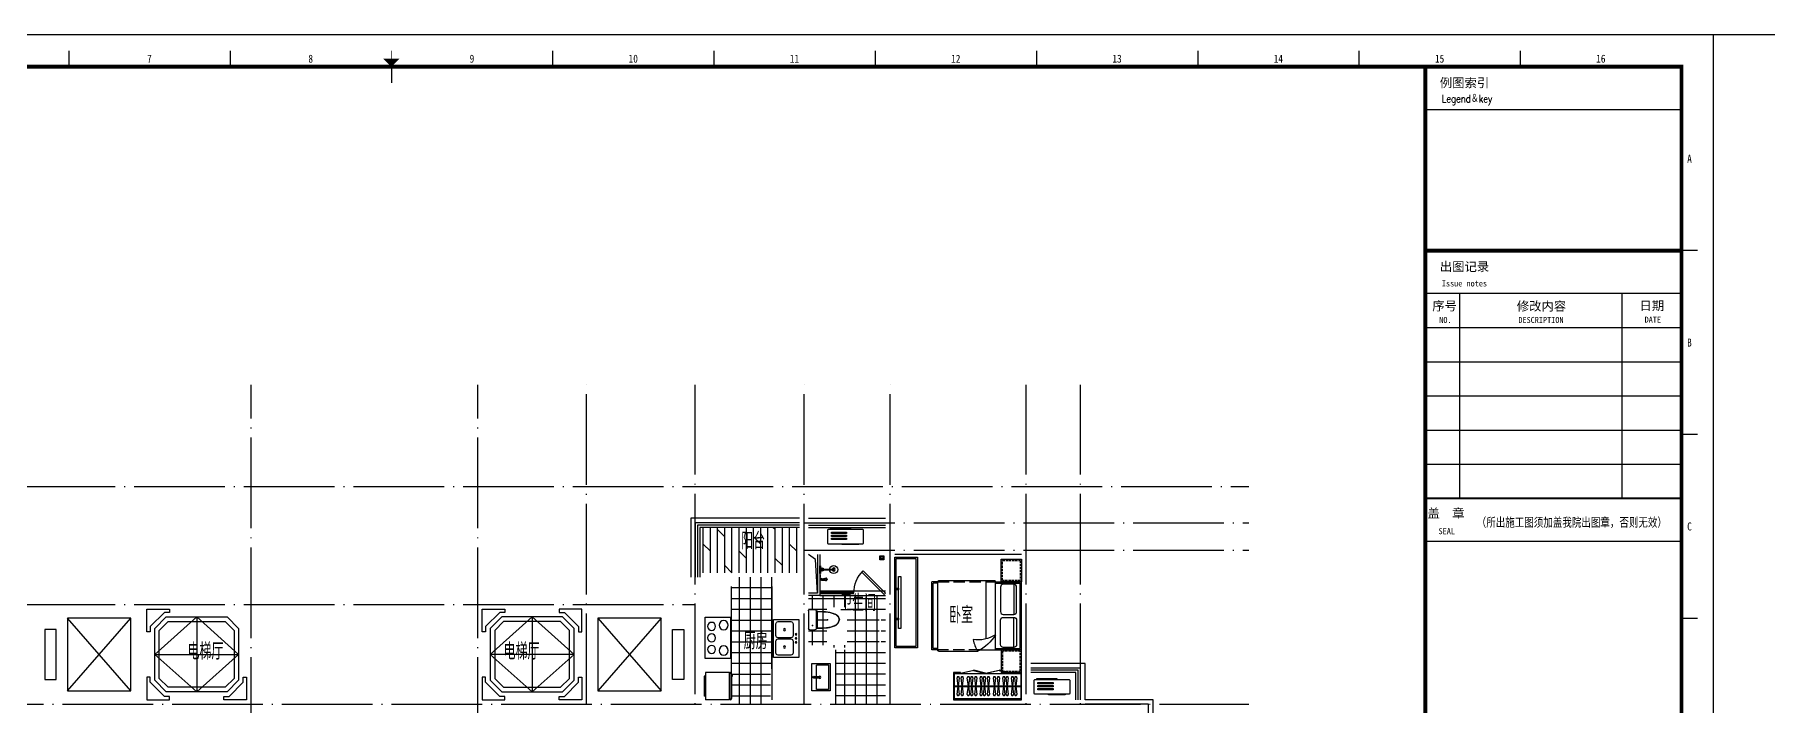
# Model space of a CAD drawing. Extents: x 921942 to 1159542, y -958603 to -790785.
# Drawn here: x 944302 to 982530, y -931434 to -916648 of the extents above; entities that cross this region are included whole.
import ezdxf
from ezdxf.enums import TextEntityAlignment as Align

# ---------------------------------------------------------------- set-up
doc = ezdxf.new("R2010")
doc.units = 0
doc.header["$LTSCALE"] = 1000
doc.header["$MEASUREMENT"] = 0
doc.linetypes.add('DASH', pattern=[0.35, 0.25, -0.1])
doc.linetypes.add('DOTE', pattern=[2.42, 2, -0.2, 0.02, -0.2])
doc.layers.get('0').update_dxf_attribs({"linetype": 'CONTINUOUS'})
for name, color, linetype in [('BALCONY', 6, 'CONTINUOUS'), ('DOTE', 1, 'DOTE'), ('STAIR', 2, 'CONTINUOUS'), ('TT', 7, 'CONTINUOUS'), ('WINDOW', 4, 'CONTINUOUS'), ('厨卫', 8, 'CONTINUOUS'), ('图框', 255, 'CONTINUOUS'), ('家具', 8, 'CONTINUOUS'), ('平面填充', 250, 'CONTINUOUS'), ('看线', 2, 'CONTINUOUS'), ('空调', 8, 'CONTINUOUS'), ('管道', 8, 'CONTINUOUS'), ('造型墙', 55, 'CONTINUOUS')]:
    doc.layers.add(name, color=color, linetype=linetype)
doc.styles.add('SHEET1', font='romanc.shx', dxfattribs={"width": 0.65, "bigfont": 'tssdchn.shx'})
doc.styles.get("Standard").update_dxf_attribs({"font": 'GBENOR', "bigfont": 'GBCBIG'})
doc.styles.add('TKZ1', font='SIMHEI.TTF', dxfattribs={"width": 0.7})
doc.styles.add('图签栏', font='SimSun.ttf')

# ---------------------------------------------------------------- blocks, each defined once
blk = doc.blocks.new('aswqdfrsgfh')
at = {"layer": '厨卫', "linetype": 'ByBlock'}
for p, q in [((-513, 299), (-513, -260)), ((401, 299), (-513, 299)), ((401, -260), (401, 299)), ((-513, -260), (401, -260))]:
    blk.add_line(p, q, dxfattribs=at)
for centre, radius in [((-310, 159), 88.9), ((-56, 159), 88.9), ((198, 159), 88.9), ((-336, -108), 102), ((223, -108), 102)]:
    blk.add_circle(centre, radius, dxfattribs=at)
blk = doc.blocks.new('asfsdgdfh')
at = {"layer": '厨卫'}
for p, q in [((-103, -121), (-103, -33)), ((-73, -121), (-73, -33))]:
    blk.add_line(p, q, dxfattribs=at)
blk.add_lwpolyline([(212, 214), (-388, 214), (-388, -186), (212, -186)], close=True, dxfattribs=at)
blk.add_lwpolyline([(-73, -86), (172, -86, 0.414214), (182, -76), (182, 174, 0.414214), (172, 184), (-348, 184, 0.414214), (-358, 174), (-358, -76, 0.414214), (-348, -86), (-103, -86)], format="xyb", dxfattribs=at)
for radius in [25, 20]:
    blk.add_circle((-88, -11), radius, dxfattribs=at)
for centre, radius, start, end in [((-88, -138), 23, 99.4881, 80.5119), ((-88, -138), 12.3, 106.4136, 73.5864), ((-88, -138), 10.7, 108.3951, 71.6049), ((218, -111), 310, 175.5082, 184.4918), ((-88, -87), 2.86, 0, 180), ((-88, -136), 2.86, 180, 0), ((-394, -111), 310, 355.5082, 4.4918)]:
    blk.add_arc(centre, radius, start, end, dxfattribs=at)
for centre in [(-88, -33), (-88, -42), (-88, -44)]:
    blk.add_ellipse(centre, major_axis=(-15.3, 0), ratio=0.448066, start_param=3.141593, end_param=6.283185, dxfattribs=at)
blk = doc.blocks.new('asfdgfhgfh')
at = {"layer": '厨卫', "lineweight": -3}
for p, q in [((-222, -50), (-222, -125)), ((-222, -72), (-192, -72)), ((-192, -50), (-192, -125)), ((-12, -37), (-12, -27)), ((4, -42), (4, -315)), ((14, -315), (14, -42)), ((31, -37), (31, -27))]:
    blk.add_line(p, q, dxfattribs=at)
at = {"layer": '厨卫', "color": 8}
for p, q in [((-6, -37), (-6, -27)), ((24, -34), (24, -27))]:
    blk.add_line(p, q, dxfattribs=at)
at = {"layer": '厨卫', "lineweight": -3}
for points in [[(-195, -40), (-195, -12), (-219, -12), (-219, -40)], [(-1, -27), (-46, -27), (-76, -22), (-76, -12)], [(-76, -12), (94, -12), (94, -22), (64, -27), (19, -27)], [(-19, -61), (-29, -61), (-29, -57), (-19, -57)], [(4, -82), (-19, -82), (-19, -37), (-6, -37)], [(24, -37), (37, -37), (37, -82), (14, -82)], [(37, -57), (47, -57), (47, -61), (37, -61)]]:
    blk.add_lwpolyline(points, dxfattribs=at)
for points in [[(-162, -12), (-162, -22), (-106, -22), (-106, -12)], [(40, -12), (40, -22), (-22, -22), (-22, -12)]]:
    blk.add_lwpolyline(points, close=True, dxfattribs=at)
at = {"layer": '厨卫', "color": 8}
for points in [[(4, -62), (-6, -62), (-6, -34), (-1, -34)], [(19, -34), (24, -34), (24, -62), (14, -62)]]:
    blk.add_lwpolyline(points, dxfattribs=at)
blk.add_lwpolyline([(19, -22), (19, -42), (-1, -42), (-1, -22)], close=True, dxfattribs=at)
for centre, radius in [((-207, -50), 15), ((-207, -99), 15), ((9, -315), 5)]:
    blk.add_circle(centre, radius, dxfattribs=at)
at = {"layer": '厨卫', "lineweight": -3}
blk.add_circle((9, -315), 89.5, dxfattribs=at)
for centre, start, end in [((-239, -119), 286.4181, 340.3267), ((-175, -119), 199.6733, 253.5819)]:
    blk.add_arc(centre, 17.7, start, end, dxfattribs=at)
at = {"layer": '厨卫', "color": 8}
for centre, radius, start, end in [((-207, -50), 17, 133.3359, 208.0725), ((-207, -99), 17, 151.9275, 28.0725), ((-207, -50), 17, 331.9275, 46.6641), ((9, -315), 35, 98.2132, 81.7868), ((9, -315), 9, 123.749, 56.251)]:
    blk.add_arc(centre, radius, start, end, dxfattribs=at)
at = {"layer": '厨卫', "lineweight": -3, "extrusion": (0, 0, -1)}
for centre, major_axis, ratio, start_param, end_param in [((-207, -147), (33.6, 0), 0.612909, -0.37962, 3.521213), ((-207, -138), (31.4, 0), 0.47884, -1.072899, 4.214492)]:
    blk.add_ellipse(centre, major_axis=major_axis, ratio=ratio, start_param=start_param, end_param=end_param, dxfattribs=at)
blk = doc.blocks.new('aswfdgdfh')
at = {"layer": '厨卫'}
blk.add_lwpolyline([(43, -43), (43, 43), (-43, 43), (-43, -43)], close=True, dxfattribs=at)
at = {"layer": '厨卫', "color": 8}
for points in [[(-33, 0), (-33, 1), (-17, 1), (-17, 0)], [(-24, 23), (-22, 24), (-11, 13), (-13, 12)], [(0, 33), (1, 33), (1, 17), (0, 17)], [(23, 24), (24, 22), (13, 11), (12, 13)], [(33, 0), (33, -1), (17, -1), (17, 0)], [(-23, -24), (-24, -22), (-13, -11), (-12, -13)], [(0, -33), (-1, -33), (-1, -17), (0, -17)], [(24, -23), (22, -24), (11, -13), (13, -12)]]:
    blk.add_lwpolyline(points, close=True, dxfattribs=at)
blk.add_circle((0, 0), 36.6, dxfattribs=at)
blk = doc.blocks.new('DR2045')
at = {"color": 0, "linetype": 'ByBlock'}
for p, q in [((0, 0), (-1.1, -1.1)), ((0, 0), (17, -17)), ((-1.1, -1.1), (15.9, -18))]:
    blk.add_line(p, q, dxfattribs=at)
blk.add_arc((0, 0), 24, 270, 315, dxfattribs=at)
blk = doc.blocks.new('asfdgfh')
at = {"layer": '厨卫', "ltscale": 100}
for p, q in [((-266, -207, 0), (-266, -92, 0)), ((159, -67, 0), (-241, -67, 0)), ((159, -232, 0), (-241, -232, 0)), ((145, -40, 0), (-228, -40, 0)), ((184, -207, 0), (184, -92, 0))]:
    blk.add_line(p, q, dxfattribs=at)
for centre, radius, start, end in [((-241, -92, 0), 25, 90, 180), ((-241, -207, 0), 25, 180, 270), ((-261, -39, 0), 33.7, 303.6157, 10.847), ((178, -39, 0), 33.9, 169.3113, 235.1347), ((159, -92, 0), 25, 0, 90), ((159, -207, 0), 25, 270, 0)]:
    blk.add_arc(centre, radius, start, end, dxfattribs=at)
for points, knots in [([(-227, -33, 0), (-227, 85, 0), (-226, 243, 0), (-137, 424, 0), (-69, 441, 0), (-41, 448, 0)], [0, 0, 0, 0, 355.24272, 473.249847, 556.576042, 556.576042, 556.576042, 556.576042]), ([(-222, -41, 0), (-222, -2, 0), (-222, 29, 0), (-220, 90, 0), (-219, 121, 0), (-213, 182, 0), (-208, 213, 0), (-198, 258, 0), (-194, 273, 0), (-187, 296, 0), (-184, 303, 0), (-180, 315, 0), (-179, 319, 0), (-176, 326, 0), (-174, 330, 0), (-170, 341, 0), (-167, 348, 0), (-160, 363, 0), (-156, 369, 0), (-148, 382, 0), (-143, 389, 0), (-134, 400, 0), (-129, 405, 0), (-121, 412, 0), (-118, 414, 0), (-112, 418, 0), (-109, 420, 0), (-102, 423, 0), (-99, 425, 0), (-92, 428, 0), (-89, 429, 0), (-78, 433, 0), (-71, 435, 0), (-56, 440, 0), (-48, 441, 0), (-40, 443, 0)], [0, 0, 0, 0, 92.762674, 92.762674, 185.525347, 185.525347, 278.288021, 278.288021, 324.669358, 324.669358, 347.860026, 347.860026, 359.45536, 359.45536, 371.050694, 371.050694, 394.241363, 394.241363, 417.432031, 417.432031, 440.6227, 440.6227, 463.813368, 463.813368, 475.408702, 475.408702, 487.004036, 487.004036, 498.599371, 498.599371, 510.194705, 510.194705, 533.385373, 533.385373, 556.576042, 556.576042, 556.576042, 556.576042]), ([(140, -40, 0), (140, -2, 0), (139, 29, 0), (138, 90, 0), (136, 121, 0), (130, 182, 0), (125, 213, 0), (115, 258, 0), (111, 273, 0), (104, 296, 0), (101, 303, 0), (97, 315, 0), (96, 319, 0), (93, 326, 0), (92, 330, 0), (87, 341, 0), (84, 348, 0), (77, 363, 0), (73, 369, 0), (65, 382, 0), (61, 389, 0), (51, 400, 0), (46, 405, 0), (38, 412, 0), (35, 414, 0), (29, 418, 0), (26, 420, 0), (20, 423, 0), (16, 425, 0), (10, 428, 0), (6, 429, 0), (-4, 433, 0), (-12, 435, 0), (-27, 440, 0), (-35, 441, 0), (-43, 443, 0)], [0, 0, 0, 0, 92.762674, 92.762674, 185.525347, 185.525347, 278.288021, 278.288021, 324.669358, 324.669358, 347.860026, 347.860026, 359.45536, 359.45536, 371.050694, 371.050694, 394.241363, 394.241363, 417.432031, 417.432031, 440.6227, 440.6227, 463.813368, 463.813368, 475.408702, 475.408702, 487.004036, 487.004036, 498.599371, 498.599371, 510.194705, 510.194705, 533.385373, 533.385373, 556.576042, 556.576042, 556.576042, 556.576042]), ([(145, -33, 0), (144, 85, 0), (143, 243, 0), (54, 424, 0), (-13, 441, 0), (-41, 448, 0)], [0, 0, 0, 0, 355.24272, 473.249847, 556.576042, 556.576042, 556.576042, 556.576042])]:
    blk.add_open_spline(points, degree=3, knots=knots, dxfattribs=at)
at = {"layer": '厨卫'}
for p in [(-42, 189, 0), (-171, -149, 0)]:
    blk.add_point(p, dxfattribs=at)
blk = doc.blocks.new('dgfgf')
at = {"layer": '家具'}
blk.add_lwpolyline([(7597, -62676), (7147, -62676), (7147, -63176), (7597, -63176), (7597, -62676), (7517, -62676)], dxfattribs=at)
at = {"layer": '家具', "color": 251, "linetype": 'DASH', "ltscale": 0.2}
blk.add_lwpolyline([(7567, -62706), (7177, -62706), (7177, -63146), (7567, -63146)], close=True, dxfattribs=at)
blk = doc.blocks.new('A$C72813290')
at = {"layer": '家具'}
for p, q in [((579, 2000), (0, 2000)), ((0, 500), (0, 2000)), ((30, 530), (30, 1970)), ((579, 1970), (30, 1970)), ((170, 1945), (170, 1283)), ((579, 500), (579, 2010)), ((1830, 2030), (599, 2030)), ((779, 753), (779, 2030)), ((1850, 500), (1850, 2000)), ((1850, 2000), (1980, 2000)), ((1850, 1970), (1950, 1970)), ((1950, 530), (1950, 1970)), ((1980, 500), (1980, 2000)), ((170, 555), (170, 1217)), ((912, 500), (0, 500)), ((579, 530), (30, 530)), ((1830, 470), (967, 470)), ((1850, 530), (1950, 530)), ((1850, 500), (1980, 500))]:
    blk.add_line(p, q, dxfattribs=at)
at = {"layer": '家具', "linetype": 'DASH'}
for p, q in [((1850, 2000), (579, 2000)), ((912, 500), (1850, 500))]:
    blk.add_line(p, q, dxfattribs=at)
at = {"layer": '家具'}
for points in [[(170, 1945), (405, 1945, -0.414214), (465, 1885), (465, 1343, -0.414214), (405, 1283), (170, 1283, -0.414214), (110, 1343), (110, 1885, -0.414214)], [(170, 555), (405, 555, 0.414214), (465, 615), (465, 1157, 0.414214), (405, 1217), (170, 1217, 0.414214), (110, 1157), (110, 615, 0.414214)]]:
    blk.add_lwpolyline(points, format="xyb", close=True, dxfattribs=at)
blk.add_lwpolyline([(579, 833, 0.180302), (1071, 725, -0.088637), (967, 470, 28871.271551)], format="xyb", dxfattribs=at)
for centre, radius, start, end in [((599, 2010), 20, 90, 180), ((1819, 2001), 30.7, 357.6884, 69.6917), ((1392, 1313), 944, 210.6075, 243.2773), ((1819, 499), 30.7, 290.3566, 2.3152)]:
    blk.add_arc(centre, radius, start, end, dxfattribs=at)
blk.add_blockref('dgfgf', (-7147, 65176), dxfattribs=at)
at = {"layer": '家具', "xscale": -1, "rotation": 180}
blk.add_blockref('dgfgf', (-7147, -62676), dxfattribs=at)
blk = doc.blocks.new('sderg fhfgjghj')
at = {"layer": '家具'}
blk.add_line((934, 186), (934, 206), dxfattribs=at)
at = {"layer": '家具', "color": 8}
for p, q in [((-553, -83), (1212, -84)), ((-553, -103), (1212, -104))]:
    blk.add_line(p, q, dxfattribs=at)
at = {"layer": '家具'}
for points in [[(-390, 187), (-390, 207), (-573, 207), (-573, -393), (1232, -394), (1232, 206), (934, 206)], [(-388, 187), (934, 186), (1212, 186), (1212, -374), (-553, -373), (-553, 187), (-388, 187)]]:
    blk.add_lwpolyline(points, dxfattribs=at)
at = {"layer": '家具', "color": 8}
for points in [[(-479, -280), (-452, -93), (-479, 93, -0.459921), (-459, 117), (-445, 117, -0.459921), (-425, 93), (-452, -93), (-425, -280, -0.459921), (-445, -303), (-459, -303, -0.459921)], [(-372, -280), (-346, -93), (-372, 93, -0.459921), (-353, 117), (-338, 117, -0.459921), (-319, 93), (-346, -93), (-319, -280, -0.459921), (-338, -303), (-353, -303, -0.459921)], [(-209, -280), (-182, -93), (-209, 93, -0.459921), (-189, 117), (-175, 117, -0.459921), (-155, 93), (-182, -93), (-155, -280, -0.459921), (-175, -303), (-189, -303, -0.459921)], [(-120, -280), (-93, -93), (-120, 93, -0.459921), (-100, 117), (-86, 117, -0.459921), (-66, 93), (-93, -93), (-66, -280, -0.459921), (-86, -303), (-100, -303, -0.459921)], [(-13, -280), (13, -93), (-13, 93, -0.459921), (6, 117), (21, 117, -0.459921), (40, 93), (13, -93), (40, -280, -0.459921), (21, -303), (6, -303, -0.459921)], [(128, -280), (155, -93), (128, 93, -0.459921), (148, 117), (162, 117, -0.459921), (182, 93), (155, -93), (182, -280, -0.459921), (162, -303), (148, -303, -0.459921)], [(217, -280), (244, -93), (217, 93, -0.459921), (236, 117), (251, 117, -0.459921), (270, 93), (244, -93), (270, -280, -0.459921), (251, -303), (236, -303, -0.459921)], [(323, -280), (350, -93), (323, 93, -0.459921), (343, 117), (357, 117, -0.459921), (377, 93), (350, -93), (377, -280, -0.459921), (357, -303), (343, -303, -0.459921)], [(483, -280), (510, -93), (483, 93, -0.459921), (503, 117), (518, 117, -0.459921), (537, 93), (510, -93), (537, -280, -0.459921), (518, -303), (503, -303, -0.459921)], [(590, -280), (617, -93), (590, 93, -0.459921), (610, 117), (624, 117, -0.459921), (644, 93), (617, -93), (644, -280, -0.459921), (624, -303), (610, -303, -0.459921)], [(737, -280), (764, -93), (737, 93, -0.459921), (757, 117), (771, 117, -0.459921), (791, 93), (764, -93), (791, -280, -0.459921), (771, -303), (757, -303, -0.459921)], [(826, -280), (852, -93), (826, 93, -0.459921), (845, 117), (860, 117, -0.459921), (879, 93), (852, -93), (879, -280, -0.459921), (860, -303), (845, -303, -0.459921)], [(961, -280), (988, -93), (961, 93, -0.459921), (981, 117), (995, 117, -0.459921), (1015, 93), (988, -93), (1015, -280, -0.459921), (995, -303), (981, -303, -0.459921)], [(1049, -280), (1076, -93), (1049, 93, -0.459921), (1069, 117), (1083, 117, -0.459921), (1103, 93), (1076, -93), (1103, -280, -0.459921), (1083, -303), (1069, -303, -0.459921)]]:
    blk.add_lwpolyline(points, format="xyb", close=True, dxfattribs=at)
at = {"layer": '家具'}
for points in [[(-388, 196), (-40, 259), (-39, 250), (-386, 187)], [(276, 196), (-40, 259), (-42, 250), (274, 187)], [(278, 196), (640, 259), (642, 249), (280, 186)], [(934, 196), (640, 259), (638, 249), (932, 186)]]:
    blk.add_lwpolyline(points, close=True, dxfattribs=at)
blk = doc.blocks.new('A$C2FB07499')
at = {"layer": '家具', "ltscale": 0.5}
blk.add_lwpolyline([(500, 0), (0, 0), (0, 2000), (500, 2000)], close=True, dxfattribs=at)
at = {"layer": '家具', "color": 251, "ltscale": 40}
for points in [[(470, 30), (30, 30), (30, 1970), (470, 1970)], [(368, 1572), (415, 1572), (415, 428), (368, 428)], [(415, 1381), (480, 1381), (480, 1343), (415, 1343)], [(415, 717), (480, 717), (480, 679), (415, 679)]]:
    blk.add_lwpolyline(points, close=True, dxfattribs=at)
blk = doc.blocks.new('wasfsdgdfh')
at = {"layer": '厨卫', "linetype": 'ByBlock'}
for p, q in [((-317, 406), (241, 406)), ((-317, -432), (-317, 406)), ((241, 406), (241, -432)), ((-190, 51), (-190, 305)), ((-140, 356), (140, 356)), ((140, 0), (-140, 0)), ((190, 305), (190, 51)), ((-190, -330), (-190, -76)), ((-140, -25), (140, -25)), ((140, -381), (-140, -381)), ((190, -76), (190, -330)), ((241, -432), (-317, -432))]:
    blk.add_line(p, q, dxfattribs=at)
at = {"layer": '厨卫', "linetype": 'ByBlock', "extrusion": (0, 0, -1)}
for centre, major_axis, start_param, end_param in [((-254, 76), (-13.5, 13.5), 3.926991, 10.210176), ((-254, -13), (-13.5, 13.5), 3.926991, 10.210176), ((-140, 305), (0.1, 50.8), 4.711206, 6.282002), ((-140, 51), (-0.1, 50.8), 3.142779, 4.713576), ((0, 178), (-18, 18), 3.926991, 10.210176), ((140, 305), (-0.1, 50.8), 0.001187, 1.571983), ((140, 51), (0.1, 50.8), 1.569613, 3.140409), ((-254, -102), (-13.5, 13.5), 3.926991, 10.210176), ((-140, -76), (0.1, 50.8), 4.711206, 6.282002), ((-140, -330), (-0.1, 50.8), 3.142779, 4.713576), ((0, -203), (-18, 18), 3.926991, 10.210176), ((140, -76), (-0.1, 50.8), 0.001187, 1.571983), ((140, -330), (0.1, 50.8), 1.569613, 3.140409)]:
    blk.add_ellipse(centre, major_axis=major_axis, ratio=1, start_param=start_param, end_param=end_param, dxfattribs=at)
blk = doc.blocks.new('A$C0C200289')
at = {"layer": '家具'}
for p, q in [((-150, 72), (-150, 597)), ((600, 597), (-150, 597)), ((500, 623), (-48, 623)), ((-48, 613), (-48, 623)), ((500, 613), (-48, 613)), ((500, 613), (500, 623)), ((600, 72), (600, 597)), ((-144, 72), (-150, 72)), ((-150, 53), (-150, 62)), ((-144, 62), (-150, 62)), ((-144, 62), (-144, 72)), ((568, 22), (-118, 22)), ((499, 22), (499, 0)), ((535, 22), (535, 0)), ((594, 62), (594, 72)), ((594, 72), (600, 72)), ((594, 62), (600, 62)), ((600, 53), (600, 62)), ((499, 0), (535, 0))]:
    blk.add_line(p, q, dxfattribs=at)
at = {"layer": '家具', "color": 251}
for p, q in [((594, 72), (-144, 72)), ((594, 62), (-144, 62))]:
    blk.add_line(p, q, dxfattribs=at)
at = {"layer": '家具'}
for centre, start, end in [((-118, 53), 180, 270), ((568, 53), 270, 0)]:
    blk.add_arc(centre, 31.5, start, end, dxfattribs=at)
blk = doc.blocks.new('空调机')
at = {"layer": '空调', "color": 8}
for p, q in [((2416486, -275315), (2416486, -275325)), ((2416849, -275305), (2416496, -275305)), ((2416859, -275325), (2416859, -275315))]:
    blk.add_line(p, q, dxfattribs=at)
blk.add_lwpolyline([(2416186, -275325), (2416946, -275325, -0.414214), (2416966, -275345), (2416966, -275615, -0.414214), (2416946, -275635), (2416186, -275635, -0.414214), (2416166, -275615), (2416166, -275345, -0.414214)], format="xyb", close=True, dxfattribs=at)
for points in [[(2416256, -275445), (2416592, -275445), (2416592, -275416), (2416256, -275416)], [(2416256, -275511), (2416592, -275511), (2416592, -275482), (2416256, -275482)], [(2416256, -275577), (2416592, -275577), (2416592, -275548), (2416256, -275548)], [(2416235, -275664), (2416675, -275664), (2416675, -275649), (2416235, -275649)]]:
    blk.add_lwpolyline(points, close=True, dxfattribs=at)
for centre, start, end in [((2416496, -275315), 90, 180), ((2416849, -275315), 0, 90)]:
    blk.add_arc(centre, 10, start, end, dxfattribs=at)
blk = doc.blocks.new('图框2')
at = {"layer": '图框', "color": 0}
for p, q in [((84100, 59400), (0, 59400)), ((0, 0), (0, 59400)), ((84100, 0), (84100, 59400)), ((32725, 58900), (32725, 58400)), ((37762, 58900), (37762, 58400)), ((47838, 58900), (47838, 58400)), ((52875, 58900), (52875, 58400)), ((57912, 58900), (57912, 58400)), ((62950, 58900), (62950, 58400)), ((67988, 58900), (67988, 58400)), ((73025, 58900), (73025, 58400)), ((78062, 58900), (78062, 58400)), ((42800, 58400), (42800, 57900)), ((75100, 57067), (83100, 57067)), ((75100, 52660), (83100, 52660)), ((83600, 52660), (83100, 52660)), ((75100, 51327), (83100, 51327)), ((76167, 51327), (76167, 44927)), ((81233, 51327), (81233, 44927)), ((75100, 50260), (83100, 50260)), ((75100, 49193), (83100, 49193)), ((75100, 48127), (83100, 48127)), ((75100, 47060), (83100, 47060)), ((83600, 46920), (83100, 46920)), ((75100, 45993), (83100, 45993)), ((75100, 44927), (83100, 44927)), ((75100, 43593), (83100, 43593)), ((75100, 43593), (83100, 43593)), ((83600, 41180), (83100, 41180))]:
    blk.add_line(p, q, dxfattribs=at)
at = {"layer": '图框', "color": 0, "const_width": 120}
blk.add_lwpolyline([(83100, 58400), (2500, 58400), (2500, 1000), (83100, 1000)], close=True, dxfattribs=at)
at = {"layer": '图框', "color": 0}
for points, const_width in [([(42800, 58650), (42800, 58900)], 30), ([(75100, 58400), (75100, 1000)], 120), ([(75100, 52660), (83100, 52660)], 120), ([(75100, 44927), (83100, 44927)], 66.7)]:
    blk.add_lwpolyline(points, dxfattribs=dict(at, const_width=const_width))
blk.add_solid([(42550, 58650), (43050, 58650), (42800, 58400)], dxfattribs=at)
at = {"layer": '图框', "color": 0, "style": 'TKZ1', "width": 0.85}
for s, p in [('7', (35244, 58650)), ('8', (40281, 58650)), ('9', (45319, 58650)), ('10', (50356, 58650)), ('11', (55394, 58650)), ('12', (60431, 58650)), ('13', (65469, 58650)), ('14', (70506, 58650)), ('15', (75544, 58650)), ('16', (80581, 58650)), ('A', (83350, 55530)), ('B', (83350, 49790)), ('C', (83350, 44050))]:
    blk.add_text(s, height=250, dxfattribs=at).set_placement(p, align=Align.MIDDLE)
at = {"layer": '图框', "color": 0, "style": '图签栏'}
for s, height, p in [('例图索引', 282.8, (75551, 57759)), ('出图记录', 282.8, (75551, 52019)), ('Issue notes', 188.55, (75615, 51542)), ('序号', 282.8, (75315, 50792)), ('修改内容', 282.8, (77955, 50787)), ('日期', 282.8, (81788, 50803)), ('NO.', 188.6, (75534, 50402)), ('DESCRIPTION', 188.55, (78005, 50402)), ('DATE', 188.6, (81948, 50413)), ('盖  章', 282.8, (75167, 44324)), ('SEAL', 188.6, (75511, 43809))]:
    blk.add_text(s, height=height, dxfattribs=at).set_placement(p)
at = {"layer": '图框', "color": 0}
for s, height, style, width, p in [('Legend＆key', 240, 'SHEET1', 0.8, (75615, 57282)), ('（所出施工图须加盖我院出图章，否则无效）', 282.83, '图签栏', 0.75, (76705, 44040))]:
    blk.add_text(s, height=height, dxfattribs=dict(at, style=style, width=width)).set_placement(p)

msp = doc.modelspace()

# ---------------------------------------------------------------- hatches: boundary and pattern name
at = {"layer": '平面填充'}
h = msp.add_hatch(dxfattribs=at)
h.set_pattern_fill('DOLMIT', color=256, scale=200, angle=90, style=0)
h.set_pattern_definition([(90, (177375.04, -76352.24), (-158.748412, 1e-14), []), (135, (177375.04, -76352.24), (-317.4966, -317.4966), [224.50425, -449.008])])
h.paths.add_polyline_path([(960837, -927831), (960837, -927831), (960877, -927831), (960877, -928511), (961177, -928511), (961177, -927511), (958977, -927511), (958977, -928511), (960077, -928511), (960084, -928511, -0.369737)])
h.paths.add_polyline_path([(960837, -927831, 0.369737), (960084, -928511), (960837, -928511)])
h.paths.add_polyline_path([(959844, -928113), (960489, -928113), (960489, -927554), (959844, -927554)], flags=24)
h = msp.add_hatch(dxfattribs=at)
h.set_pattern_fill('NET', color=256, scale=75, style=0)
h.set_pattern_definition([(0, (177375.04, -76352.24), (0, 238.125), []), (90, (177375.04, -76352.24), (-238.125, 1e-14), [])])
edge = h.paths.add_edge_path()
edge.add_line((960577, -928711), (960577, -928611))
edge.add_line((960577, -928611), (960537, -928611))
edge.add_line((960537, -928611), (959777, -928611))
edge.add_line((959777, -928611), (959777, -928711))
edge.add_line((959777, -928711), (959677, -928711))
edge.add_line((959677, -928711), (959677, -930732))
edge.add_ellipse((959647, -930736), major_axis=(31.5, 0), ratio=0.8, start_angle=0, end_angle=90, ccw=False)
edge.add_line((959678, -930736), (959678, -930763))
edge.add_line((959678, -930763), (959700, -930763))
edge.add_line((959700, -930763), (959700, -930791))
edge.add_line((959700, -930791), (959678, -930791))
edge.add_line((959678, -930791), (959678, -931286))
edge.add_ellipse((959647, -931286), major_axis=(-31.5, 0), ratio=0.8, start_angle=90.0041, end_angle=180, ccw=False)
edge.add_line((959655, -931311), (959777, -931311))
edge.add_line((959777, -931311), (959777, -931411))
edge.add_arc((960557, -931411), 780, 91.4693, 179.999, ccw=False)
edge.add_line((960537, -930631), (960537, -930631))
edge.add_line((960537, -930631), (960577, -930631))
edge.add_line((960577, -930631), (960577, -928711))
h.paths.add_polyline_path([(960537, -930631, 0.406717), (959777, -931411), (959777, -931411), (960537, -931411)])
h.paths.add_polyline_path([(959868, -930308), (960547, -930308), (960547, -929767), (959868, -929767)], flags=24)
h = msp.add_hatch(dxfattribs=at)
h.set_pattern_fill('NET', color=256, scale=75, style=0)
h.set_pattern_definition([(0, (34203.47, -37535.3), (0, 238.125), []), (90, (34203.47, -37535.3), (-238.125, 1e-14), [])])
h.paths.add_polyline_path([(963077, -930286), (963077, -930211), (962977, -930211), (962977, -930161), (962937, -930161), (962937, -929381, 0.388153), (962179, -930111), (962177, -930111), (962177, -930211), (961977, -930211), (961977, -931411), (962077, -931411), (963077, -931411), (963077, -931186)])
h.paths.add_polyline_path([(961627, -929011), (961377, -929011), (961377, -929347, -0.414214), (961402, -929322), (961517, -929322, -0.414214), (961542, -929347, 0.236806), (961569, -929362), (961569, -929733, -0.055108), (961576, -929733, 0.297963), (961542, -929747, -0.413282), (961517, -929772), (961402, -929772, -0.414214), (961377, -929747), (961377, -930111), (962179, -930111, -0.388153), (962937, -929381), (962937, -929381), (962977, -929381), (962977, -930111), (963077, -930111), (963077, -929011)])
h.paths.add_polyline_path([(961777, -930156), (961777, -929266), (962227, -929266), (962227, -930156)])
h.paths.add_polyline_path([(962004, -929464), (962912, -929464), (962912, -928929), (962004, -928929)], flags=9)

# ---------------------------------------------------------------- linework, layer by layer
at = {"layer": 'BALCONY', "color": 8}
for p, q in [((961377, -927311), (963077, -927311)), ((961377, -927511), (963077, -927511))]:
    msp.add_line(p, q, dxfattribs=at)
at = {"layer": 'BALCONY'}
for p, q in [((961377, -927411), (963077, -927411)), ((961377, -927461), (963077, -927461))]:
    msp.add_line(p, q, dxfattribs=at)
at = {"layer": 'BALCONY', "color": 8}
for points in [[(961177, -927311), (958777, -927311), (958777, -928611)], [(961177, -927511), (958977, -927511), (958977, -928611)], [(967477, -931311), (967477, -930511), (966277, -930511)], [(967277, -931311), (967277, -930711), (966277, -930711)], [(966277, -938011), (968977, -938011), (968977, -931311), (967477, -931311)]]:
    msp.add_lwpolyline(points, dxfattribs=at)
at = {"layer": 'BALCONY'}
for points in [[(961177, -927411), (958877, -927411), (958877, -928611)], [(961177, -927461), (958927, -927461), (958927, -928611)], [(967377, -931311), (967377, -930611), (966277, -930611)], [(967327, -931311), (967327, -930661), (966277, -930661)], [(966277, -937911), (968877, -937911), (968877, -931411), (967477, -931411)]]:
    msp.add_lwpolyline(points, dxfattribs=at)
at = {"layer": 'DOTE', "linetype": 'DOTE'}
for p, q in [((949077, -937211), (949077, -924370)), ((954077, -937211), (954077, -924370)), ((956477, -931411), (956477, -924370)), ((958877, -948128), (958877, -924370)), ((961277, -931411), (961277, -924370)), ((963177, -931411), (963177, -924370)), ((966177, -948128), (966177, -924370)), ((967377, -948128), (967377, -924370)), ((931976, -926611), (971093, -926611)), ((961277, -927411), (971093, -927411)), ((961277, -928011), (971093, -928011)), ((931976, -929211), (958877, -929211)), ((940077, -931411), (971093, -931411))]:
    msp.add_line(p, q, dxfattribs=at)
at = {"layer": 'STAIR'}
for p, q in [((946427, -929511), (945027, -929511)), ((945027, -929511), (945027, -931111)), ((945027, -931111), (946427, -929511)), ((946427, -931111), (945027, -929511)), ((946427, -931111), (946427, -929511)), ((958127, -929511), (956727, -929511)), ((956727, -929511), (956727, -931111)), ((958127, -929511), (956727, -931111)), ((956727, -929511), (958127, -931111)), ((958127, -931111), (958127, -929511)), ((944777, -929761), (944527, -929761)), ((944527, -929761), (944527, -930861)), ((944777, -930861), (944777, -929761)), ((958377, -930861), (958377, -929761)), ((958377, -929761), (958627, -929761)), ((958627, -929761), (958627, -930861)), ((944527, -930861), (944777, -930861)), ((945027, -931111), (946427, -931111)), ((956727, -931111), (958127, -931111)), ((958627, -930861), (958377, -930861))]:
    msp.add_line(p, q, dxfattribs=at)
at = {"layer": 'WINDOW'}
msp.add_line((962077, -931411), (963077, -931411), dxfattribs=at)
at = {"layer": '厨卫', "color": 3}
for p, q in [((961627, -928911), (963077, -928911)), ((961627, -929011), (963077, -929011))]:
    msp.add_line(p, q, dxfattribs=at)
at = {"layer": '厨卫', "linetype": 'ByBlock'}
for p, q in [((962377, -928946), (961627, -928946)), ((962377, -928976), (961627, -928976))]:
    msp.add_line(p, q, dxfattribs=at)
at = {"layer": '厨卫'}
msp.add_line((961977, -931411), (961977, -930211), dxfattribs=at)
for points in [[(959677, -930730), (959677, -928811)], [(960577, -931311), (960577, -928811)]]:
    msp.add_lwpolyline(points, dxfattribs=at)
at = {"layer": '平面填充'}
for p, q in [((947877, -929486), (947877, -931136)), ((955277, -929486), (955277, -931136)), ((946952, -930311), (948802, -930311)), ((956202, -930311), (954352, -930311))]:
    msp.add_line(p, q, dxfattribs=at)
for points in [[(947877, -929486), (948802, -930311), (947877, -931136), (946952, -930311)], [(947206, -929486), (948548, -929486), (948802, -929740), (948802, -930882), (948548, -931136), (947206, -931136), (946952, -930882), (946952, -929740)], [(947248, -929586), (948507, -929586), (948702, -929781), (948702, -930840), (948507, -931036), (947248, -931036), (947052, -930840), (947052, -929781)], [(955277, -929486), (954352, -930311), (955277, -931136), (956202, -930311)], [(955948, -929486), (954606, -929486), (954352, -929740), (954352, -930882), (954606, -931136), (955948, -931136), (956202, -930882), (956202, -929740)], [(955907, -929586), (954648, -929586), (954452, -929781), (954452, -930840), (954648, -931036), (955907, -931036), (956102, -930840), (956102, -929781)]]:
    msp.add_lwpolyline(points, close=True, dxfattribs=at)
at = {"layer": '看线'}
msp.add_line((966077, -928111), (963277, -928111), dxfattribs=at)
at = {"layer": '管道'}
for points in [[(961627, -928111), (961627, -929011), (961377, -929011)], [(961577, -928111), (961577, -928961), (961377, -928961)], [(961577, -928961), (961530, -928221), (961377, -928111)]]:
    msp.add_lwpolyline(points, dxfattribs=at)
at = {"layer": '造型墙'}
for points in [[(947277, -929311), (947277, -929386), (947165, -929386), (946852, -929698), (946852, -929811), (946777, -929811), (946777, -929311), (947277, -929311)], [(954677, -929311), (954677, -929386), (954565, -929386), (954252, -929698), (954252, -929811), (954177, -929811), (954177, -929311), (954677, -929311)], [(955877, -929311), (955877, -929386), (955990, -929386), (956302, -929698), (956302, -929811), (956377, -929811), (956377, -929311), (955877, -929311)], [(947277, -931311), (947277, -931236), (947165, -931236), (946852, -930923), (946852, -930811), (946777, -930811), (946777, -931311), (947277, -931311)], [(948477, -931311), (948477, -931236), (948590, -931236), (948902, -930923), (948902, -930811), (948977, -930811), (948977, -931311), (948477, -931311)], [(954677, -931311), (954677, -931236), (954565, -931236), (954252, -930923), (954252, -930811), (954177, -930811), (954177, -931311), (954677, -931311)], [(955877, -931311), (955877, -931236), (955990, -931236), (956302, -930923), (956302, -930811), (956377, -930811), (956377, -931311), (955877, -931311)]]:
    msp.add_lwpolyline(points, dxfattribs=at)

# ---------------------------------------------------------------- block references
at = {"layer": '厨卫', "xscale": -1}
for name, p, rotation in [('aswfdgdfh', (962994, -928181), 270), ('aswqdfrsgfh', (959396, -930003), 90), ('asfdgfh', (961609, -929506, 0), 270), ('asfsdgdfh', (961636, -930726), 270)]:
    msp.add_blockref(name, p, dxfattribs=dict(at, rotation=rotation))
at = {"layer": '厨卫'}
for name, p, rotation in [('asfdgfhgfh', (961616, -928450), 90), ('wasfsdgdfh', (960846, -929970), 180)]:
    msp.add_blockref(name, p, dxfattribs=dict(at, rotation=rotation))
at = {"layer": '厨卫', "linetype": 'ByBlock', "xscale": -29.16666666674428, "yscale": 29.16666666674428, "zscale": 29.16666666670181, "rotation": 270}
msp.add_blockref('DR2045', (963077, -928961), dxfattribs=at)
at = {"layer": '图框', "color": 0, "linetype": 'ByBlock', "xscale": 0.7063020216301084, "yscale": 0.7063020213972777, "zscale": 0.7063020214030876}
for p in [(921942, -958603), (981342, -958603)]:
    msp.add_blockref('图框2', p, dxfattribs=at)
at = {"layer": '家具', "rotation": 180}
msp.add_blockref('A$C2FB07499', (963777, -928169), dxfattribs=at)
at = {"layer": '家具'}
for name, p, xscale in [('A$C72813290', (966077, -930711), -1), ('sderg fhfgjghj', (965053, -930917), 0.8306999999913387)]:
    msp.add_blockref(name, p, dxfattribs=dict(at, xscale=xscale))
at = {"layer": '家具', "xscale": 0.8000000000465661, "rotation": 90}
msp.add_blockref('A$C0C200289', (959700, -931191), dxfattribs=at)
at = {"layer": '空调', "xscale": -1, "rotation": 180}
for p in [(-1454375, -1203195), (-1449819, -1206507)]:
    msp.add_blockref('空调机', p, dxfattribs=at)

# ---------------------------------------------------------------- texts
at = {"layer": 'TT', "color": 0, "linetype": 'Continuous'}
for s, p in [('阳台', (959889, -927992)), ('卫生间', (962073, -929359)), ('卧室', (964477, -929627)), ('电梯厅', (947673, -930426)), ('电梯厅', (954647, -930426)), ('厨房', (959946, -930198))]:
    msp.add_text(s, height=367.5, dxfattribs=at).set_placement(p)

doc.saveas('drawing.dxf')
